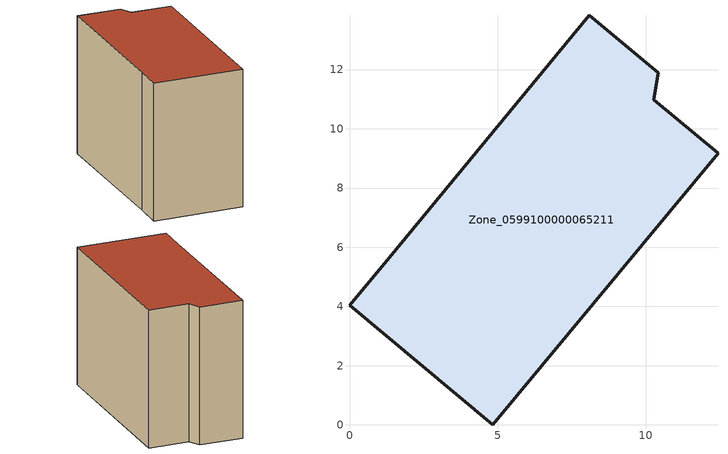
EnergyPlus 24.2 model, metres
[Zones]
Zone_0599100000065211
 floor ground (C_G): 1.34,5.64 8.1,13.84 10.43,11.9 10.27,10.98 12.44,9.17 4.83,0 0,4.04 z0
 wall outside (C_F): 4.83,0 12.44,9.17 10.27,10.98 10.43,11.9 8.1,13.84 1.34,5.64 0,4.04 4.83,0 z0:9.73
 roof outside (C_R): 8.1,13.84 1.34,5.64 0,4.04 4.83,0 12.44,9.17 10.27,10.98 10.43,11.9 z9.73
[BUILDING]
Pand.0599100000065211: North Axis=0; Terrain=City; Loads Convergence Tolerance Value=0.04; Temperature Convergence Tolerance Value=0.4; Solar Distribution=FullExterior; Maximum Number of Warmup Days=25; Minimum Number of Warmup Days=1
[Site:Location]
Rotterdam.The.Hague.AP_ZH_NLD Design_Conditions: Latitude=51.96; Longitude=4.45; Time Zone=1; Elevation=-4.5
[SITE:GROUNDTEMPERATURE:BUILDINGSURFACE]
18, 18, 18, 18, 18, 18, 18, 18, 18, 18, 18, 18
[MATERIAL] Thermal Absorptance=0.9; Solar Absorptance=0.7; Visible Absorptance=0.7
Name | Roughness | Thickness | Conductivity | Density | Specific Heat
G.TI.1946-1964 | MediumSmooth | 0.15 | 1 | 540 | 1210
F.TI.1946-1964 | Rough | 0.3 | 0.857143 | 1920 | 840
R.TI.1946-1964 | MediumRough | 0.2 | 0.277778 | 1500 | 1000
[CONSTRUCTION]
C_G: G.TI.1946-1964
C_F: F.TI.1946-1964
C_R: R.TI.1946-1964
[ZONE]
Zone_0599100000065211: Type=1; Multiplier=1; Ceiling Height=Autocalculate; Volume=Autocalculate; Floor Area=autocalculate; Part of Total Floor Area=Yes
[ZONEINFILTRATION:DESIGNFLOWRATE]
Infil_Zone_0599100000065211: Zone or ZoneList or Space or SpaceList=Zone_0599100000065211; Schedule=AlwaysOn; Design Flow Rate Calculation Method=Flow/Area; Flow Rate per Floor Area=0.003; Constant Term Coefficient=1; Temperature Term Coefficient=0; Velocity Term Coefficient=0; Velocity Squared Term Coefficient=0
[HVACTEMPLATE:ZONE:IDEALLOADSAIRSYSTEM]
Zone_0599100000065211: Maximum Heating Supply Air Temperature=50; Minimum Cooling Supply Air Temperature=13; Maximum Heating Supply Air Humidity Ratio=0.0156; Minimum Cooling Supply Air Humidity Ratio=0.0077; Heating Limit=NoLimit; Cooling Limit=NoLimit; Dehumidification Control Type=ConstantSensibleHeatRatio; Cooling Sensible Heat Ratio=0.7; Dehumidification Setpoint=60; Humidification Control Type=None; Humidification Setpoint=30; Outdoor Air Method=None; Outdoor Air Flow Rate per Person=0.00944; Outdoor Air Flow Rate per Zone Floor Area=0; Outdoor Air Flow Rate per Zone=0; Demand Controlled Ventilation Type=None; Outdoor Air Economizer Type=NoEconomizer; Heat Recovery Type=None; Sensible Heat Recovery Effectiveness=0.7; Latent Heat Recovery Effectiveness=0.65
[ZONECONTROL:THERMOSTAT]
ThermostatControl_Zone_0599100000065211: Zone or ZoneList=Zone_0599100000065211; Control Type Schedule=DualSetpointControlType; Control 1=Thermostat_Zone_0599100000065211; Temperature Difference Between Cutout And Setpoint=0
[THERMOSTATSETPOINT:DUALSETPOINT]
Thermostat_Zone_0599100000065211: Heating Setpoint Temperature Schedule=HeatingSetpoint_Zone_0599100000065211; Cooling Setpoint Temperature Schedule=CoolingSetpoint_Zone_0599100000065211
[SCHEDULE:COMPACT]
HeatingSetpoint_Zone_0599100000065211: Through: 12/31, For: AllDays, Until: 24:00, 21
CoolingSetpoint_Zone_0599100000065211: Through: 12/31, For: AllDays, Until: 24:00, 24
DualSetpointControlType: Through: 12/31, For: AllDays, Until: 24:00, 4
AlwaysOn: Through: 12/31, For: AllDays, Until: 24:00, 1
